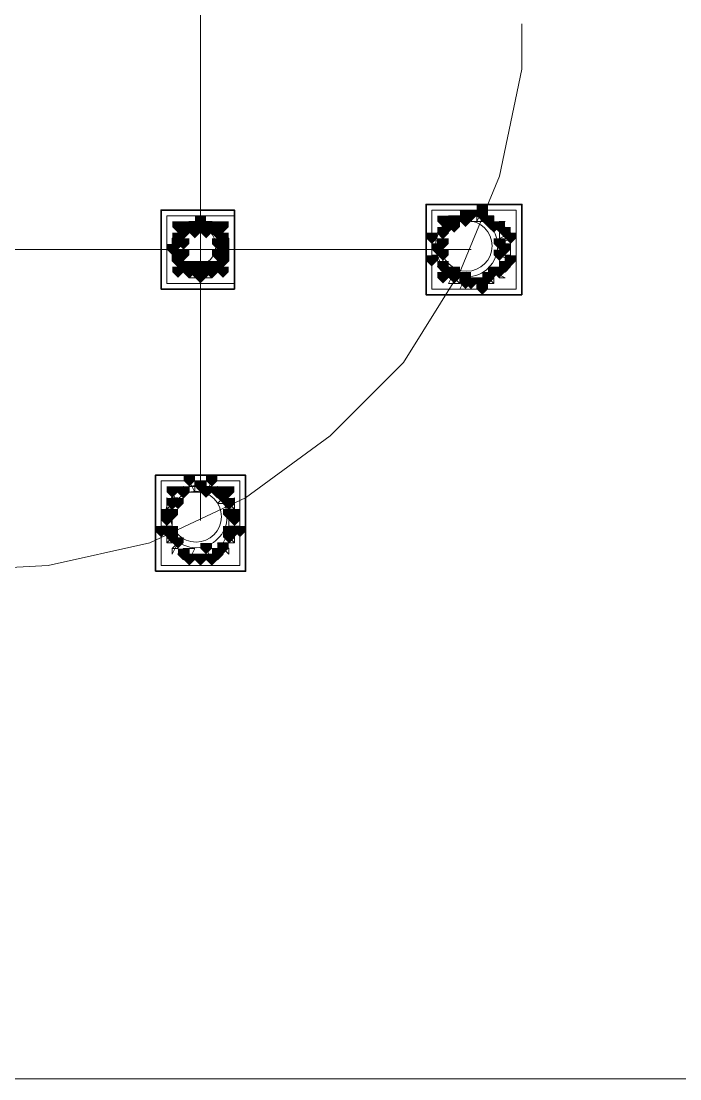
# Model space of a CAD drawing. Header units: millimetres. Extents: x 2315 to 4619, y 1334 to 1897.
# Drawn here: x 4186.58 to 4193.72, y 1530.21 to 1541.67 of the extents above; entities that cross this region are included whole.
import ezdxf

# ---------------------------------------------------------------- set-up
doc = ezdxf.new("R2010")
doc.units = ezdxf.units.MM
for name, color, linetype, true_color in [('PDF_10', 7, 'Continuous', 0x00b85c), ('PDF_AXIS', 7, 'Continuous', 0x00b85c), ('PDF_柱构件', 7, 'Continuous', 0x00b85c), ('PDF_转运站初步方案', 7, 'Continuous', 0x00b85c)]:
    doc.layers.add(name, color=color, linetype=linetype, true_color=true_color)
doc.layers.add('PDF_中心线层', color=1, linetype='Continuous')
doc.layers.add('PDF_粗实线层', color=7, linetype='Continuous')

msp = doc.modelspace()

# ---------------------------------------------------------------- hatches: boundary and pattern name
at = {"layer": 'PDF_10', "transparency": 33554559}
for points in [[(4191.457, 1539.62), (4191.396, 1539.62), (4191.396, 1539.558), (4191.457, 1539.497), (4191.518, 1539.558), (4191.518, 1539.62)], [(4191.457, 1539.62), (4191.396, 1539.62), (4191.396, 1539.558), (4191.457, 1539.497), (4191.518, 1539.558), (4191.518, 1539.62)], [(4188.403, 1539.497), (4188.342, 1539.497), (4188.342, 1539.436), (4188.403, 1539.375), (4188.464, 1539.436), (4188.464, 1539.497)], [(4188.403, 1539.497), (4188.342, 1539.497), (4188.342, 1539.436), (4188.403, 1539.375), (4188.464, 1539.436), (4188.464, 1539.497)], [(4188.525, 1539.558), (4188.464, 1539.558), (4188.464, 1539.497), (4188.525, 1539.436), (4188.586, 1539.497), (4188.586, 1539.558)], [(4188.525, 1539.558), (4188.464, 1539.558), (4188.464, 1539.497), (4188.525, 1539.436), (4188.586, 1539.497), (4188.586, 1539.558)], [(4188.648, 1539.497), (4188.586, 1539.497), (4188.586, 1539.436), (4188.648, 1539.375), (4188.709, 1539.436), (4188.709, 1539.497)], [(4188.648, 1539.497), (4188.586, 1539.497), (4188.586, 1539.436), (4188.648, 1539.375), (4188.709, 1539.436), (4188.709, 1539.497)], [(4188.648, 1539.497), (4188.586, 1539.497), (4188.586, 1539.436), (4188.648, 1539.375), (4188.709, 1539.436), (4188.709, 1539.497)], [(4191.274, 1539.558), (4191.213, 1539.558), (4191.213, 1539.497), (4191.274, 1539.436), (4191.335, 1539.497), (4191.335, 1539.558)], [(4191.274, 1539.558), (4191.213, 1539.558), (4191.213, 1539.497), (4191.274, 1539.436), (4191.335, 1539.497), (4191.335, 1539.558)], [(4191.64, 1539.558), (4191.579, 1539.558), (4191.579, 1539.497), (4191.64, 1539.436), (4191.702, 1539.497), (4191.702, 1539.558)], [(4191.64, 1539.558), (4191.579, 1539.558), (4191.579, 1539.497), (4191.64, 1539.436), (4191.702, 1539.497), (4191.702, 1539.558)], [(4188.281, 1539.375), (4188.22, 1539.375), (4188.22, 1539.314), (4188.281, 1539.253), (4188.342, 1539.314), (4188.342, 1539.375)], [(4188.281, 1539.375), (4188.22, 1539.375), (4188.22, 1539.314), (4188.281, 1539.253), (4188.342, 1539.314), (4188.342, 1539.375)], [(4188.281, 1539.375), (4188.22, 1539.375), (4188.22, 1539.314), (4188.281, 1539.253), (4188.342, 1539.314), (4188.342, 1539.375)], [(4188.77, 1539.375), (4188.709, 1539.375), (4188.709, 1539.314), (4188.77, 1539.253), (4188.831, 1539.314), (4188.831, 1539.375)], [(4188.77, 1539.375), (4188.709, 1539.375), (4188.709, 1539.314), (4188.77, 1539.253), (4188.831, 1539.314), (4188.831, 1539.375)], [(4191.152, 1539.436), (4191.091, 1539.436), (4191.091, 1539.375), (4191.152, 1539.314), (4191.213, 1539.375), (4191.213, 1539.436)], [(4191.152, 1539.436), (4191.091, 1539.436), (4191.091, 1539.375), (4191.152, 1539.314), (4191.213, 1539.375), (4191.213, 1539.436)], [(4191.152, 1539.436), (4191.091, 1539.436), (4191.091, 1539.375), (4191.152, 1539.314), (4191.213, 1539.375), (4191.213, 1539.436)], [(4191.824, 1539.436), (4191.763, 1539.436), (4191.763, 1539.375), (4191.824, 1539.314), (4191.885, 1539.375), (4191.885, 1539.436)], [(4191.824, 1539.436), (4191.763, 1539.436), (4191.763, 1539.375), (4191.824, 1539.314), (4191.885, 1539.375), (4191.885, 1539.436)], [(4188.22, 1539.253), (4188.159, 1539.253), (4188.159, 1539.192), (4188.22, 1539.131), (4188.281, 1539.192), (4188.281, 1539.253)], [(4188.22, 1539.253), (4188.159, 1539.253), (4188.159, 1539.192), (4188.22, 1539.131), (4188.281, 1539.192), (4188.281, 1539.253)], [(4188.77, 1539.253), (4188.709, 1539.253), (4188.709, 1539.192), (4188.77, 1539.131), (4188.831, 1539.192), (4188.831, 1539.253)], [(4188.77, 1539.253), (4188.709, 1539.253), (4188.709, 1539.192), (4188.77, 1539.131), (4188.831, 1539.192), (4188.831, 1539.253)], [(4191.091, 1539.253), (4191.03, 1539.253), (4191.03, 1539.192), (4191.091, 1539.131), (4191.152, 1539.192), (4191.152, 1539.253)], [(4191.091, 1539.253), (4191.03, 1539.253), (4191.03, 1539.192), (4191.091, 1539.131), (4191.152, 1539.192), (4191.152, 1539.253)], [(4191.824, 1539.253), (4191.763, 1539.253), (4191.763, 1539.192), (4191.824, 1539.131), (4191.885, 1539.192), (4191.885, 1539.253)], [(4191.824, 1539.253), (4191.763, 1539.253), (4191.763, 1539.192), (4191.824, 1539.131), (4191.885, 1539.192), (4191.885, 1539.253)], [(4188.281, 1539.131), (4188.22, 1539.131), (4188.22, 1539.07), (4188.281, 1539.009), (4188.342, 1539.07), (4188.342, 1539.131)], [(4188.281, 1539.131), (4188.22, 1539.131), (4188.22, 1539.07), (4188.281, 1539.009), (4188.342, 1539.07), (4188.342, 1539.131)], [(4188.281, 1539.131), (4188.22, 1539.131), (4188.22, 1539.07), (4188.281, 1539.009), (4188.342, 1539.07), (4188.342, 1539.131)], [(4188.77, 1539.131), (4188.709, 1539.131), (4188.709, 1539.07), (4188.77, 1539.009), (4188.831, 1539.07), (4188.831, 1539.131)], [(4188.77, 1539.131), (4188.709, 1539.131), (4188.709, 1539.07), (4188.77, 1539.009), (4188.831, 1539.07), (4188.831, 1539.131)], [(4191.152, 1539.07), (4191.091, 1539.07), (4191.091, 1539.009), (4191.152, 1538.948), (4191.213, 1539.009), (4191.213, 1539.07)], [(4191.152, 1539.07), (4191.091, 1539.07), (4191.091, 1539.009), (4191.152, 1538.948), (4191.213, 1539.009), (4191.213, 1539.07)], [(4191.152, 1539.07), (4191.091, 1539.07), (4191.091, 1539.009), (4191.152, 1538.948), (4191.213, 1539.009), (4191.213, 1539.07)], [(4191.824, 1539.07), (4191.763, 1539.07), (4191.763, 1539.009), (4191.824, 1538.948), (4191.885, 1539.009), (4191.885, 1539.07)], [(4191.824, 1539.07), (4191.763, 1539.07), (4191.763, 1539.009), (4191.824, 1538.948), (4191.885, 1539.009), (4191.885, 1539.07)], [(4188.403, 1539.009), (4188.342, 1539.009), (4188.342, 1538.948), (4188.403, 1538.887), (4188.464, 1538.948), (4188.464, 1539.009)], [(4188.403, 1539.009), (4188.342, 1539.009), (4188.342, 1538.948), (4188.403, 1538.887), (4188.464, 1538.948), (4188.464, 1539.009)], [(4188.525, 1538.948), (4188.464, 1538.948), (4188.464, 1538.887), (4188.525, 1538.825), (4188.586, 1538.887), (4188.586, 1538.948)], [(4188.525, 1538.948), (4188.464, 1538.948), (4188.464, 1538.887), (4188.525, 1538.825), (4188.586, 1538.887), (4188.586, 1538.948)], [(4188.648, 1539.009), (4188.586, 1539.009), (4188.586, 1538.948), (4188.648, 1538.887), (4188.709, 1538.948), (4188.709, 1539.009)], [(4188.648, 1539.009), (4188.586, 1539.009), (4188.586, 1538.948), (4188.648, 1538.887), (4188.709, 1538.948), (4188.709, 1539.009)], [(4188.648, 1539.009), (4188.586, 1539.009), (4188.586, 1538.948), (4188.648, 1538.887), (4188.709, 1538.948), (4188.709, 1539.009)], [(4191.274, 1538.948), (4191.213, 1538.948), (4191.213, 1538.887), (4191.274, 1538.825), (4191.335, 1538.887), (4191.335, 1538.948)], [(4191.274, 1538.948), (4191.213, 1538.948), (4191.213, 1538.887), (4191.274, 1538.825), (4191.335, 1538.887), (4191.335, 1538.948)], [(4191.64, 1538.948), (4191.579, 1538.948), (4191.579, 1538.887), (4191.64, 1538.825), (4191.702, 1538.887), (4191.702, 1538.948)], [(4191.64, 1538.948), (4191.579, 1538.948), (4191.579, 1538.887), (4191.64, 1538.825), (4191.702, 1538.887), (4191.702, 1538.948)], [(4191.457, 1538.887), (4191.396, 1538.887), (4191.396, 1538.825), (4191.457, 1538.764), (4191.518, 1538.825), (4191.518, 1538.887)], [(4191.457, 1538.887), (4191.396, 1538.887), (4191.396, 1538.825), (4191.457, 1538.764), (4191.518, 1538.825), (4191.518, 1538.887)], [(4188.342, 1536.627), (4188.281, 1536.627), (4188.281, 1536.565), (4188.342, 1536.504), (4188.403, 1536.565), (4188.403, 1536.627)], [(4188.342, 1536.627), (4188.281, 1536.627), (4188.281, 1536.565), (4188.342, 1536.504), (4188.403, 1536.565), (4188.403, 1536.627)], [(4188.342, 1536.627), (4188.281, 1536.627), (4188.281, 1536.565), (4188.342, 1536.504), (4188.403, 1536.565), (4188.403, 1536.627)], [(4188.525, 1536.688), (4188.464, 1536.688), (4188.464, 1536.627), (4188.525, 1536.565), (4188.586, 1536.627), (4188.586, 1536.688)], [(4188.525, 1536.688), (4188.464, 1536.688), (4188.464, 1536.627), (4188.525, 1536.565), (4188.586, 1536.627), (4188.586, 1536.688)], [(4188.709, 1536.627), (4188.648, 1536.627), (4188.648, 1536.565), (4188.709, 1536.504), (4188.77, 1536.565), (4188.77, 1536.627)], [(4188.709, 1536.627), (4188.648, 1536.627), (4188.648, 1536.565), (4188.709, 1536.504), (4188.77, 1536.565), (4188.77, 1536.627)], [(4188.709, 1536.627), (4188.648, 1536.627), (4188.648, 1536.565), (4188.709, 1536.504), (4188.77, 1536.565), (4188.77, 1536.627)], [(4188.22, 1536.504), (4188.159, 1536.504), (4188.159, 1536.443), (4188.22, 1536.382), (4188.281, 1536.443), (4188.281, 1536.504)], [(4188.22, 1536.504), (4188.159, 1536.504), (4188.159, 1536.443), (4188.22, 1536.382), (4188.281, 1536.443), (4188.281, 1536.504)], [(4188.831, 1536.504), (4188.77, 1536.504), (4188.77, 1536.443), (4188.831, 1536.382), (4188.892, 1536.443), (4188.892, 1536.504)], [(4188.831, 1536.504), (4188.77, 1536.504), (4188.77, 1536.443), (4188.831, 1536.382), (4188.892, 1536.443), (4188.892, 1536.504)], [(4188.159, 1536.321), (4188.098, 1536.321), (4188.098, 1536.26), (4188.159, 1536.199), (4188.22, 1536.26), (4188.22, 1536.321)], [(4188.159, 1536.321), (4188.098, 1536.321), (4188.098, 1536.26), (4188.159, 1536.199), (4188.22, 1536.26), (4188.22, 1536.321)], [(4188.892, 1536.321), (4188.831, 1536.321), (4188.831, 1536.26), (4188.892, 1536.199), (4188.953, 1536.26), (4188.953, 1536.321)], [(4188.892, 1536.321), (4188.831, 1536.321), (4188.831, 1536.26), (4188.892, 1536.199), (4188.953, 1536.26), (4188.953, 1536.321)], [(4188.892, 1536.321), (4188.831, 1536.321), (4188.831, 1536.26), (4188.892, 1536.199), (4188.953, 1536.26), (4188.953, 1536.321)], [(4188.22, 1536.138), (4188.159, 1536.138), (4188.159, 1536.077), (4188.22, 1536.016), (4188.281, 1536.077), (4188.281, 1536.138)], [(4188.22, 1536.138), (4188.159, 1536.138), (4188.159, 1536.077), (4188.22, 1536.016), (4188.281, 1536.077), (4188.281, 1536.138)], [(4188.831, 1536.138), (4188.77, 1536.138), (4188.77, 1536.077), (4188.831, 1536.016), (4188.892, 1536.077), (4188.892, 1536.138)], [(4188.831, 1536.138), (4188.77, 1536.138), (4188.77, 1536.077), (4188.831, 1536.016), (4188.892, 1536.077), (4188.892, 1536.138)], [(4188.342, 1535.955), (4188.281, 1535.955), (4188.281, 1535.894), (4188.342, 1535.832), (4188.403, 1535.894), (4188.403, 1535.955)], [(4188.342, 1535.955), (4188.281, 1535.955), (4188.281, 1535.894), (4188.342, 1535.832), (4188.403, 1535.894), (4188.403, 1535.955)], [(4188.709, 1535.955), (4188.648, 1535.955), (4188.648, 1535.894), (4188.709, 1535.832), (4188.77, 1535.894), (4188.77, 1535.955)], [(4188.709, 1535.955), (4188.648, 1535.955), (4188.648, 1535.894), (4188.709, 1535.832), (4188.77, 1535.894), (4188.77, 1535.955)], [(4188.525, 1535.894), (4188.464, 1535.894), (4188.464, 1535.832), (4188.525, 1535.771), (4188.586, 1535.832), (4188.586, 1535.894)], [(4188.525, 1535.894), (4188.464, 1535.894), (4188.464, 1535.832), (4188.525, 1535.771), (4188.586, 1535.832), (4188.586, 1535.894)]]:
    msp.add_hatch(color=256, dxfattribs=at).paths.add_polyline_path(points)
at = {"layer": 'PDF_柱构件', "transparency": 33554559}
for points in [[(4191.396, 1539.62), (4191.335, 1539.62), (4191.335, 1539.558), (4191.396, 1539.497), (4191.457, 1539.558), (4191.457, 1539.62)], [(4191.579, 1539.681), (4191.518, 1539.681), (4191.518, 1539.62), (4191.579, 1539.558), (4191.64, 1539.62), (4191.64, 1539.681)], [(4191.579, 1539.62), (4191.518, 1539.62), (4191.518, 1539.558), (4191.579, 1539.497), (4191.64, 1539.558), (4191.64, 1539.62)], [(4188.281, 1539.497), (4188.22, 1539.497), (4188.22, 1539.436), (4188.281, 1539.375), (4188.342, 1539.436), (4188.342, 1539.497)], [(4188.464, 1539.497), (4188.403, 1539.497), (4188.403, 1539.436), (4188.464, 1539.375), (4188.525, 1539.436), (4188.525, 1539.497)], [(4188.586, 1539.497), (4188.525, 1539.497), (4188.525, 1539.436), (4188.586, 1539.375), (4188.648, 1539.436), (4188.648, 1539.497)], [(4188.77, 1539.497), (4188.709, 1539.497), (4188.709, 1539.436), (4188.77, 1539.375), (4188.831, 1539.436), (4188.831, 1539.497)], [(4191.152, 1539.558), (4191.091, 1539.558), (4191.091, 1539.497), (4191.152, 1539.436), (4191.213, 1539.497), (4191.213, 1539.558)], [(4191.213, 1539.497), (4191.152, 1539.497), (4191.152, 1539.436), (4191.213, 1539.375), (4191.274, 1539.436), (4191.274, 1539.497)], [(4191.274, 1539.497), (4191.213, 1539.497), (4191.213, 1539.436), (4191.274, 1539.375), (4191.335, 1539.436), (4191.335, 1539.497)], [(4191.396, 1539.558), (4191.335, 1539.558), (4191.335, 1539.497), (4191.396, 1539.436), (4191.457, 1539.497), (4191.457, 1539.558)], [(4191.702, 1539.497), (4191.64, 1539.497), (4191.64, 1539.436), (4191.702, 1539.375), (4191.763, 1539.436), (4191.763, 1539.497)], [(4191.763, 1539.497), (4191.702, 1539.497), (4191.702, 1539.436), (4191.763, 1539.375), (4191.824, 1539.436), (4191.824, 1539.497)], [(4188.342, 1539.436), (4188.281, 1539.436), (4188.281, 1539.375), (4188.342, 1539.314), (4188.403, 1539.375), (4188.403, 1539.436)], [(4188.464, 1539.436), (4188.403, 1539.436), (4188.403, 1539.375), (4188.464, 1539.314), (4188.525, 1539.375), (4188.525, 1539.436)], [(4188.586, 1539.436), (4188.525, 1539.436), (4188.525, 1539.375), (4188.586, 1539.314), (4188.648, 1539.375), (4188.648, 1539.436)], [(4188.709, 1539.436), (4188.648, 1539.436), (4188.648, 1539.375), (4188.709, 1539.314), (4188.77, 1539.375), (4188.77, 1539.436)], [(4191.03, 1539.375), (4190.969, 1539.375), (4190.969, 1539.314), (4191.03, 1539.253), (4191.091, 1539.314), (4191.091, 1539.375)], [(4191.885, 1539.375), (4191.824, 1539.375), (4191.824, 1539.314), (4191.885, 1539.253), (4191.946, 1539.314), (4191.946, 1539.375)], [(4188.281, 1539.314), (4188.22, 1539.314), (4188.22, 1539.253), (4188.281, 1539.192), (4188.342, 1539.253), (4188.342, 1539.314)], [(4188.342, 1539.314), (4188.281, 1539.314), (4188.281, 1539.253), (4188.342, 1539.192), (4188.403, 1539.253), (4188.403, 1539.314)], [(4188.709, 1539.314), (4188.648, 1539.314), (4188.648, 1539.253), (4188.709, 1539.192), (4188.77, 1539.253), (4188.77, 1539.314)], [(4188.77, 1539.314), (4188.709, 1539.314), (4188.709, 1539.253), (4188.77, 1539.192), (4188.831, 1539.253), (4188.831, 1539.314)], [(4191.152, 1539.314), (4191.091, 1539.314), (4191.091, 1539.253), (4191.152, 1539.192), (4191.213, 1539.253), (4191.213, 1539.314)], [(4191.763, 1539.314), (4191.702, 1539.314), (4191.702, 1539.253), (4191.763, 1539.192), (4191.824, 1539.253), (4191.824, 1539.314)], [(4188.281, 1539.192), (4188.22, 1539.192), (4188.22, 1539.131), (4188.281, 1539.07), (4188.342, 1539.131), (4188.342, 1539.192)], [(4188.342, 1539.192), (4188.281, 1539.192), (4188.281, 1539.131), (4188.342, 1539.07), (4188.403, 1539.131), (4188.403, 1539.192)], [(4188.709, 1539.192), (4188.648, 1539.192), (4188.648, 1539.131), (4188.709, 1539.07), (4188.77, 1539.131), (4188.77, 1539.192)], [(4188.77, 1539.192), (4188.709, 1539.192), (4188.709, 1539.131), (4188.77, 1539.07), (4188.831, 1539.131), (4188.831, 1539.192)], [(4191.03, 1539.131), (4190.969, 1539.131), (4190.969, 1539.07), (4191.03, 1539.009), (4191.091, 1539.07), (4191.091, 1539.131)], [(4191.152, 1539.192), (4191.091, 1539.192), (4191.091, 1539.131), (4191.152, 1539.07), (4191.213, 1539.131), (4191.213, 1539.192)], [(4191.763, 1539.192), (4191.702, 1539.192), (4191.702, 1539.131), (4191.763, 1539.07), (4191.824, 1539.131), (4191.824, 1539.192)], [(4191.885, 1539.131), (4191.824, 1539.131), (4191.824, 1539.07), (4191.885, 1539.009), (4191.946, 1539.07), (4191.946, 1539.131)], [(4188.342, 1539.07), (4188.281, 1539.07), (4188.281, 1539.009), (4188.342, 1538.948), (4188.403, 1539.009), (4188.403, 1539.07)], [(4188.464, 1539.07), (4188.403, 1539.07), (4188.403, 1539.009), (4188.464, 1538.948), (4188.525, 1539.009), (4188.525, 1539.07)], [(4188.586, 1539.07), (4188.525, 1539.07), (4188.525, 1539.009), (4188.586, 1538.948), (4188.648, 1539.009), (4188.648, 1539.07)], [(4188.709, 1539.07), (4188.648, 1539.07), (4188.648, 1539.009), (4188.709, 1538.948), (4188.77, 1539.009), (4188.77, 1539.07)], [(4188.281, 1539.009), (4188.22, 1539.009), (4188.22, 1538.948), (4188.281, 1538.887), (4188.342, 1538.948), (4188.342, 1539.009)], [(4188.464, 1539.009), (4188.403, 1539.009), (4188.403, 1538.948), (4188.464, 1538.887), (4188.525, 1538.948), (4188.525, 1539.009)], [(4188.586, 1539.009), (4188.525, 1539.009), (4188.525, 1538.948), (4188.586, 1538.887), (4188.648, 1538.948), (4188.648, 1539.009)], [(4188.77, 1539.009), (4188.709, 1539.009), (4188.709, 1538.948), (4188.77, 1538.887), (4188.831, 1538.948), (4188.831, 1539.009)], [(4191.152, 1538.948), (4191.091, 1538.948), (4191.091, 1538.887), (4191.152, 1538.825), (4191.213, 1538.887), (4191.213, 1538.948)], [(4191.213, 1539.009), (4191.152, 1539.009), (4191.152, 1538.948), (4191.213, 1538.887), (4191.274, 1538.948), (4191.274, 1539.009)], [(4191.274, 1539.009), (4191.213, 1539.009), (4191.213, 1538.948), (4191.274, 1538.887), (4191.335, 1538.948), (4191.335, 1539.009)], [(4191.396, 1538.948), (4191.335, 1538.948), (4191.335, 1538.887), (4191.396, 1538.825), (4191.457, 1538.887), (4191.457, 1538.948)], [(4191.702, 1539.009), (4191.64, 1539.009), (4191.64, 1538.948), (4191.702, 1538.887), (4191.763, 1538.948), (4191.763, 1539.009)], [(4191.763, 1539.009), (4191.702, 1539.009), (4191.702, 1538.948), (4191.763, 1538.887), (4191.824, 1538.948), (4191.824, 1539.009)], [(4191.396, 1538.887), (4191.335, 1538.887), (4191.335, 1538.825), (4191.396, 1538.764), (4191.457, 1538.825), (4191.457, 1538.887)], [(4191.579, 1538.887), (4191.518, 1538.887), (4191.518, 1538.825), (4191.579, 1538.764), (4191.64, 1538.825), (4191.64, 1538.887)], [(4191.579, 1538.825), (4191.518, 1538.825), (4191.518, 1538.764), (4191.579, 1538.703), (4191.64, 1538.764), (4191.64, 1538.825)], [(4188.403, 1536.749), (4188.342, 1536.749), (4188.342, 1536.688), (4188.403, 1536.627), (4188.464, 1536.688), (4188.464, 1536.749)], [(4188.648, 1536.749), (4188.586, 1536.749), (4188.586, 1536.688), (4188.648, 1536.627), (4188.709, 1536.688), (4188.709, 1536.749)], [(4188.22, 1536.627), (4188.159, 1536.627), (4188.159, 1536.565), (4188.22, 1536.504), (4188.281, 1536.565), (4188.281, 1536.627)], [(4188.586, 1536.627), (4188.525, 1536.627), (4188.525, 1536.565), (4188.586, 1536.504), (4188.648, 1536.565), (4188.648, 1536.627)], [(4188.831, 1536.627), (4188.77, 1536.627), (4188.77, 1536.565), (4188.831, 1536.504), (4188.892, 1536.565), (4188.892, 1536.627)], [(4188.281, 1536.504), (4188.22, 1536.504), (4188.22, 1536.443), (4188.281, 1536.382), (4188.342, 1536.443), (4188.342, 1536.504)], [(4188.77, 1536.565), (4188.709, 1536.565), (4188.709, 1536.504), (4188.77, 1536.443), (4188.831, 1536.504), (4188.831, 1536.565)], [(4188.159, 1536.382), (4188.098, 1536.382), (4188.098, 1536.321), (4188.159, 1536.26), (4188.22, 1536.321), (4188.22, 1536.382)], [(4188.22, 1536.382), (4188.159, 1536.382), (4188.159, 1536.321), (4188.22, 1536.26), (4188.281, 1536.321), (4188.281, 1536.382)], [(4188.831, 1536.382), (4188.77, 1536.382), (4188.77, 1536.321), (4188.831, 1536.26), (4188.892, 1536.321), (4188.892, 1536.382)], [(4188.892, 1536.382), (4188.831, 1536.382), (4188.831, 1536.321), (4188.892, 1536.26), (4188.953, 1536.321), (4188.953, 1536.382)], [(4188.098, 1536.199), (4188.037, 1536.199), (4188.037, 1536.138), (4188.098, 1536.077), (4188.159, 1536.138), (4188.159, 1536.199)], [(4188.159, 1536.199), (4188.098, 1536.199), (4188.098, 1536.138), (4188.159, 1536.077), (4188.22, 1536.138), (4188.22, 1536.199)], [(4188.22, 1536.199), (4188.159, 1536.199), (4188.159, 1536.138), (4188.22, 1536.077), (4188.281, 1536.138), (4188.281, 1536.199)], [(4188.831, 1536.199), (4188.77, 1536.199), (4188.77, 1536.138), (4188.831, 1536.077), (4188.892, 1536.138), (4188.892, 1536.199)], [(4188.892, 1536.199), (4188.831, 1536.199), (4188.831, 1536.138), (4188.892, 1536.077), (4188.953, 1536.138), (4188.953, 1536.199)], [(4188.953, 1536.199), (4188.892, 1536.199), (4188.892, 1536.138), (4188.953, 1536.077), (4189.014, 1536.138), (4189.014, 1536.199)], [(4188.281, 1536.077), (4188.22, 1536.077), (4188.22, 1536.016), (4188.281, 1535.955), (4188.342, 1536.016), (4188.342, 1536.077)], [(4188.586, 1536.016), (4188.525, 1536.016), (4188.525, 1535.955), (4188.586, 1535.894), (4188.648, 1535.955), (4188.648, 1536.016)], [(4188.77, 1536.016), (4188.709, 1536.016), (4188.709, 1535.955), (4188.77, 1535.894), (4188.831, 1535.955), (4188.831, 1536.016)], [(4188.403, 1535.894), (4188.342, 1535.894), (4188.342, 1535.832), (4188.403, 1535.771), (4188.464, 1535.832), (4188.464, 1535.894)], [(4188.648, 1535.894), (4188.586, 1535.894), (4188.586, 1535.832), (4188.648, 1535.771), (4188.709, 1535.832), (4188.709, 1535.894)]]:
    msp.add_hatch(color=256, dxfattribs=at).paths.add_polyline_path(points)
at = {"layer": 'PDF_转运站初步方案', "transparency": 33554559}
for points in [[(4191.457, 1539.62), (4191.396, 1539.62), (4191.396, 1539.558), (4191.457, 1539.497), (4191.518, 1539.558), (4191.518, 1539.62)], [(4191.457, 1539.62), (4191.396, 1539.62), (4191.396, 1539.558), (4191.457, 1539.497), (4191.518, 1539.558), (4191.518, 1539.62)], [(4188.403, 1539.497), (4188.342, 1539.497), (4188.342, 1539.436), (4188.403, 1539.375), (4188.464, 1539.436), (4188.464, 1539.497)], [(4188.403, 1539.497), (4188.342, 1539.497), (4188.342, 1539.436), (4188.403, 1539.375), (4188.464, 1539.436), (4188.464, 1539.497)], [(4188.525, 1539.558), (4188.464, 1539.558), (4188.464, 1539.497), (4188.525, 1539.436), (4188.586, 1539.497), (4188.586, 1539.558)], [(4188.525, 1539.558), (4188.464, 1539.558), (4188.464, 1539.497), (4188.525, 1539.436), (4188.586, 1539.497), (4188.586, 1539.558)], [(4188.648, 1539.497), (4188.586, 1539.497), (4188.586, 1539.436), (4188.648, 1539.375), (4188.709, 1539.436), (4188.709, 1539.497)], [(4188.648, 1539.497), (4188.586, 1539.497), (4188.586, 1539.436), (4188.648, 1539.375), (4188.709, 1539.436), (4188.709, 1539.497)], [(4191.274, 1539.558), (4191.213, 1539.558), (4191.213, 1539.497), (4191.274, 1539.436), (4191.335, 1539.497), (4191.335, 1539.558)], [(4191.274, 1539.558), (4191.213, 1539.558), (4191.213, 1539.497), (4191.274, 1539.436), (4191.335, 1539.497), (4191.335, 1539.558)], [(4191.64, 1539.558), (4191.579, 1539.558), (4191.579, 1539.497), (4191.64, 1539.436), (4191.702, 1539.497), (4191.702, 1539.558)], [(4191.64, 1539.558), (4191.579, 1539.558), (4191.579, 1539.497), (4191.64, 1539.436), (4191.702, 1539.497), (4191.702, 1539.558)], [(4188.281, 1539.375), (4188.22, 1539.375), (4188.22, 1539.314), (4188.281, 1539.253), (4188.342, 1539.314), (4188.342, 1539.375)], [(4188.281, 1539.375), (4188.22, 1539.375), (4188.22, 1539.314), (4188.281, 1539.253), (4188.342, 1539.314), (4188.342, 1539.375)], [(4188.77, 1539.375), (4188.709, 1539.375), (4188.709, 1539.314), (4188.77, 1539.253), (4188.831, 1539.314), (4188.831, 1539.375)], [(4188.77, 1539.375), (4188.709, 1539.375), (4188.709, 1539.314), (4188.77, 1539.253), (4188.831, 1539.314), (4188.831, 1539.375)], [(4191.152, 1539.436), (4191.091, 1539.436), (4191.091, 1539.375), (4191.152, 1539.314), (4191.213, 1539.375), (4191.213, 1539.436)], [(4191.152, 1539.436), (4191.091, 1539.436), (4191.091, 1539.375), (4191.152, 1539.314), (4191.213, 1539.375), (4191.213, 1539.436)], [(4191.824, 1539.436), (4191.763, 1539.436), (4191.763, 1539.375), (4191.824, 1539.314), (4191.885, 1539.375), (4191.885, 1539.436)], [(4191.824, 1539.436), (4191.763, 1539.436), (4191.763, 1539.375), (4191.824, 1539.314), (4191.885, 1539.375), (4191.885, 1539.436)], [(4188.22, 1539.253), (4188.159, 1539.253), (4188.159, 1539.192), (4188.22, 1539.131), (4188.281, 1539.192), (4188.281, 1539.253)], [(4188.22, 1539.253), (4188.159, 1539.253), (4188.159, 1539.192), (4188.22, 1539.131), (4188.281, 1539.192), (4188.281, 1539.253)], [(4188.77, 1539.253), (4188.709, 1539.253), (4188.709, 1539.192), (4188.77, 1539.131), (4188.831, 1539.192), (4188.831, 1539.253)], [(4188.77, 1539.253), (4188.709, 1539.253), (4188.709, 1539.192), (4188.77, 1539.131), (4188.831, 1539.192), (4188.831, 1539.253)], [(4191.091, 1539.253), (4191.03, 1539.253), (4191.03, 1539.192), (4191.091, 1539.131), (4191.152, 1539.192), (4191.152, 1539.253)], [(4191.091, 1539.253), (4191.03, 1539.253), (4191.03, 1539.192), (4191.091, 1539.131), (4191.152, 1539.192), (4191.152, 1539.253)], [(4191.824, 1539.253), (4191.763, 1539.253), (4191.763, 1539.192), (4191.824, 1539.131), (4191.885, 1539.192), (4191.885, 1539.253)], [(4191.824, 1539.253), (4191.763, 1539.253), (4191.763, 1539.192), (4191.824, 1539.131), (4191.885, 1539.192), (4191.885, 1539.253)], [(4188.281, 1539.131), (4188.22, 1539.131), (4188.22, 1539.07), (4188.281, 1539.009), (4188.342, 1539.07), (4188.342, 1539.131)], [(4188.281, 1539.131), (4188.22, 1539.131), (4188.22, 1539.07), (4188.281, 1539.009), (4188.342, 1539.07), (4188.342, 1539.131)], [(4188.77, 1539.131), (4188.709, 1539.131), (4188.709, 1539.07), (4188.77, 1539.009), (4188.831, 1539.07), (4188.831, 1539.131)], [(4188.77, 1539.131), (4188.709, 1539.131), (4188.709, 1539.07), (4188.77, 1539.009), (4188.831, 1539.07), (4188.831, 1539.131)], [(4191.152, 1539.07), (4191.091, 1539.07), (4191.091, 1539.009), (4191.152, 1538.948), (4191.213, 1539.009), (4191.213, 1539.07)], [(4191.152, 1539.07), (4191.091, 1539.07), (4191.091, 1539.009), (4191.152, 1538.948), (4191.213, 1539.009), (4191.213, 1539.07)], [(4191.824, 1539.07), (4191.763, 1539.07), (4191.763, 1539.009), (4191.824, 1538.948), (4191.885, 1539.009), (4191.885, 1539.07)], [(4191.824, 1539.07), (4191.763, 1539.07), (4191.763, 1539.009), (4191.824, 1538.948), (4191.885, 1539.009), (4191.885, 1539.07)], [(4188.403, 1539.009), (4188.342, 1539.009), (4188.342, 1538.948), (4188.403, 1538.887), (4188.464, 1538.948), (4188.464, 1539.009)], [(4188.403, 1539.009), (4188.342, 1539.009), (4188.342, 1538.948), (4188.403, 1538.887), (4188.464, 1538.948), (4188.464, 1539.009)], [(4188.525, 1538.948), (4188.464, 1538.948), (4188.464, 1538.887), (4188.525, 1538.825), (4188.586, 1538.887), (4188.586, 1538.948)], [(4188.525, 1538.948), (4188.464, 1538.948), (4188.464, 1538.887), (4188.525, 1538.825), (4188.586, 1538.887), (4188.586, 1538.948)], [(4188.648, 1539.009), (4188.586, 1539.009), (4188.586, 1538.948), (4188.648, 1538.887), (4188.709, 1538.948), (4188.709, 1539.009)], [(4188.648, 1539.009), (4188.586, 1539.009), (4188.586, 1538.948), (4188.648, 1538.887), (4188.709, 1538.948), (4188.709, 1539.009)], [(4191.274, 1538.948), (4191.213, 1538.948), (4191.213, 1538.887), (4191.274, 1538.825), (4191.335, 1538.887), (4191.335, 1538.948)], [(4191.274, 1538.948), (4191.213, 1538.948), (4191.213, 1538.887), (4191.274, 1538.825), (4191.335, 1538.887), (4191.335, 1538.948)], [(4191.64, 1538.948), (4191.579, 1538.948), (4191.579, 1538.887), (4191.64, 1538.825), (4191.702, 1538.887), (4191.702, 1538.948)], [(4191.64, 1538.948), (4191.579, 1538.948), (4191.579, 1538.887), (4191.64, 1538.825), (4191.702, 1538.887), (4191.702, 1538.948)], [(4191.457, 1538.887), (4191.396, 1538.887), (4191.396, 1538.825), (4191.457, 1538.764), (4191.518, 1538.825), (4191.518, 1538.887)], [(4191.457, 1538.887), (4191.396, 1538.887), (4191.396, 1538.825), (4191.457, 1538.764), (4191.518, 1538.825), (4191.518, 1538.887)], [(4188.342, 1536.627), (4188.281, 1536.627), (4188.281, 1536.565), (4188.342, 1536.504), (4188.403, 1536.565), (4188.403, 1536.627)], [(4188.342, 1536.627), (4188.281, 1536.627), (4188.281, 1536.565), (4188.342, 1536.504), (4188.403, 1536.565), (4188.403, 1536.627)], [(4188.525, 1536.688), (4188.464, 1536.688), (4188.464, 1536.627), (4188.525, 1536.565), (4188.586, 1536.627), (4188.586, 1536.688)], [(4188.525, 1536.688), (4188.464, 1536.688), (4188.464, 1536.627), (4188.525, 1536.565), (4188.586, 1536.627), (4188.586, 1536.688)], [(4188.709, 1536.627), (4188.648, 1536.627), (4188.648, 1536.565), (4188.709, 1536.504), (4188.77, 1536.565), (4188.77, 1536.627)], [(4188.709, 1536.627), (4188.648, 1536.627), (4188.648, 1536.565), (4188.709, 1536.504), (4188.77, 1536.565), (4188.77, 1536.627)], [(4188.22, 1536.504), (4188.159, 1536.504), (4188.159, 1536.443), (4188.22, 1536.382), (4188.281, 1536.443), (4188.281, 1536.504)], [(4188.22, 1536.504), (4188.159, 1536.504), (4188.159, 1536.443), (4188.22, 1536.382), (4188.281, 1536.443), (4188.281, 1536.504)], [(4188.831, 1536.504), (4188.77, 1536.504), (4188.77, 1536.443), (4188.831, 1536.382), (4188.892, 1536.443), (4188.892, 1536.504)], [(4188.831, 1536.504), (4188.77, 1536.504), (4188.77, 1536.443), (4188.831, 1536.382), (4188.892, 1536.443), (4188.892, 1536.504)], [(4188.159, 1536.321), (4188.098, 1536.321), (4188.098, 1536.26), (4188.159, 1536.199), (4188.22, 1536.26), (4188.22, 1536.321)], [(4188.159, 1536.321), (4188.098, 1536.321), (4188.098, 1536.26), (4188.159, 1536.199), (4188.22, 1536.26), (4188.22, 1536.321)], [(4188.892, 1536.321), (4188.831, 1536.321), (4188.831, 1536.26), (4188.892, 1536.199), (4188.953, 1536.26), (4188.953, 1536.321)], [(4188.892, 1536.321), (4188.831, 1536.321), (4188.831, 1536.26), (4188.892, 1536.199), (4188.953, 1536.26), (4188.953, 1536.321)], [(4188.22, 1536.138), (4188.159, 1536.138), (4188.159, 1536.077), (4188.22, 1536.016), (4188.281, 1536.077), (4188.281, 1536.138)], [(4188.22, 1536.138), (4188.159, 1536.138), (4188.159, 1536.077), (4188.22, 1536.016), (4188.281, 1536.077), (4188.281, 1536.138)], [(4188.831, 1536.138), (4188.77, 1536.138), (4188.77, 1536.077), (4188.831, 1536.016), (4188.892, 1536.077), (4188.892, 1536.138)], [(4188.831, 1536.138), (4188.77, 1536.138), (4188.77, 1536.077), (4188.831, 1536.016), (4188.892, 1536.077), (4188.892, 1536.138)], [(4188.342, 1535.955), (4188.281, 1535.955), (4188.281, 1535.894), (4188.342, 1535.832), (4188.403, 1535.894), (4188.403, 1535.955)], [(4188.342, 1535.955), (4188.281, 1535.955), (4188.281, 1535.894), (4188.342, 1535.832), (4188.403, 1535.894), (4188.403, 1535.955)], [(4188.709, 1535.955), (4188.648, 1535.955), (4188.648, 1535.894), (4188.709, 1535.832), (4188.77, 1535.894), (4188.77, 1535.955)], [(4188.709, 1535.955), (4188.648, 1535.955), (4188.648, 1535.894), (4188.709, 1535.832), (4188.77, 1535.894), (4188.77, 1535.955)], [(4188.525, 1535.894), (4188.464, 1535.894), (4188.464, 1535.832), (4188.525, 1535.771), (4188.586, 1535.832), (4188.586, 1535.894)], [(4188.525, 1535.894), (4188.464, 1535.894), (4188.464, 1535.832), (4188.525, 1535.771), (4188.586, 1535.832), (4188.586, 1535.894)]]:
    msp.add_hatch(color=256, dxfattribs=at).paths.add_polyline_path(points)

# ---------------------------------------------------------------- linework, layer by layer
at = {"layer": 'PDF_10', "lineweight": 18}
for points in [[(4191.457, 1539.62), (4191.457, 1539.558), (4191.518, 1539.558)], [(4188.464, 1539.497), (4188.586, 1539.497)], [(4188.525, 1539.436), (4188.525, 1539.497)], [(4191.274, 1539.558), (4191.274, 1539.497), (4191.335, 1539.558)], [(4191.64, 1539.558), (4191.702, 1539.497)], [(4191.64, 1539.497), (4191.702, 1539.558)], [(4188.281, 1539.314), (4188.281, 1539.375)], [(4188.342, 1539.436), (4188.403, 1539.436), (4188.342, 1539.436)], [(4188.648, 1539.436), (4188.709, 1539.436)], [(4188.77, 1539.375), (4188.77, 1539.314), (4188.709, 1539.314)], [(4191.152, 1539.375), (4191.152, 1539.436)], [(4191.763, 1539.436), (4191.824, 1539.375), (4191.763, 1539.375)], [(4188.22, 1539.131), (4188.22, 1539.253)], [(4188.77, 1539.253), (4188.77, 1539.131)], [(4191.091, 1539.131), (4191.091, 1539.253)], [(4191.824, 1539.253), (4191.824, 1539.131)], [(4188.281, 1539.192), (4188.22, 1539.192)], [(4188.77, 1539.192), (4188.831, 1539.192)], [(4191.152, 1539.192), (4191.091, 1539.192)], [(4191.824, 1539.192), (4191.885, 1539.192)], [(4188.281, 1539.009), (4188.281, 1539.07)], [(4188.709, 1539.07), (4188.77, 1539.07), (4188.77, 1539.009)], [(4188.342, 1538.948), (4188.403, 1538.948), (4188.342, 1538.948)], [(4188.525, 1538.948), (4188.525, 1538.887)], [(4188.709, 1538.948), (4188.648, 1538.948)], [(4191.152, 1538.948), (4191.152, 1539.009)], [(4191.763, 1539.009), (4191.824, 1539.009), (4191.763, 1538.948)], [(4188.586, 1538.887), (4188.464, 1538.887)], [(4191.335, 1538.825), (4191.274, 1538.887), (4191.274, 1538.825)], [(4191.518, 1538.825), (4191.457, 1538.825), (4191.457, 1538.764)], [(4191.702, 1538.887), (4191.64, 1538.825)], [(4191.64, 1538.887), (4191.702, 1538.825)], [(4188.586, 1536.627), (4188.464, 1536.627)], [(4188.525, 1536.565), (4188.525, 1536.627)], [(4188.342, 1536.565), (4188.281, 1536.565)], [(4188.77, 1536.565), (4188.648, 1536.565)], [(4188.22, 1536.443), (4188.159, 1536.382)], [(4188.22, 1536.382), (4188.159, 1536.443)], [(4188.892, 1536.382), (4188.831, 1536.443)], [(4188.831, 1536.382), (4188.892, 1536.443)], [(4188.098, 1536.26), (4188.159, 1536.26), (4188.159, 1536.199)], [(4188.892, 1536.199), (4188.892, 1536.26)], [(4188.159, 1536.077), (4188.22, 1536.016)], [(4188.22, 1536.077), (4188.159, 1536.016)], [(4188.831, 1536.016), (4188.892, 1536.077)], [(4188.831, 1536.077), (4188.892, 1536.016)], [(4188.281, 1535.955), (4188.342, 1535.894), (4188.342, 1535.955)], [(4188.648, 1535.894), (4188.77, 1535.955)], [(4188.709, 1535.955), (4188.709, 1535.894)], [(4188.464, 1535.832), (4188.586, 1535.832)], [(4188.525, 1535.894), (4188.525, 1535.832)]]:
    msp.add_lwpolyline(points, dxfattribs=at)
at = {"layer": 'PDF_AXIS', "lineweight": 18}
for points in [[(4191.946, 1538.764), (4191.946, 1539.62), (4191.03, 1539.62), (4191.03, 1538.764)], [(4188.892, 1538.825), (4188.892, 1539.558), (4188.159, 1539.558), (4188.159, 1538.825)], [(4188.098, 1535.771), (4188.098, 1536.688), (4188.953, 1536.688), (4188.953, 1535.771)]]:
    msp.add_lwpolyline(points, close=True, dxfattribs=at)
at = {"layer": 'PDF_中心线层', "color": 112, "lineweight": 18, "true_color": 0x00b85c}
for points in [[(4188.525, 1547.133), (4188.525, 1536.26)], [(4192.007, 1541.635), (4192.007, 1541.147), (4191.763, 1539.986), (4191.335, 1538.948), (4190.724, 1537.97), (4189.93, 1537.176), (4189.014, 1536.504), (4187.976, 1536.016), (4186.876, 1535.771), (4185.716, 1535.71), (4184.616, 1535.832), (4183.517, 1536.26), (4182.967, 1536.565)], [(4191.457, 1539.192), (4180.585, 1539.192)]]:
    msp.add_lwpolyline(points, dxfattribs=at)
at = {"layer": 'PDF_柱构件', "lineweight": 18}
for points in [[(4191.335, 1539.62), (4191.396, 1539.497), (4191.396, 1539.62)], [(4191.457, 1539.497), (4191.518, 1539.497), (4191.518, 1539.62), (4191.457, 1539.62)], [(4191.579, 1539.62), (4191.518, 1539.497), (4191.579, 1539.497)], [(4188.342, 1539.375), (4188.464, 1539.436), (4188.403, 1539.497), (4188.342, 1539.436)], [(4188.403, 1539.497), (4188.464, 1539.375), (4188.464, 1539.497)], [(4188.464, 1539.436), (4188.586, 1539.436), (4188.586, 1539.497), (4188.464, 1539.497)], [(4188.586, 1539.497), (4188.586, 1539.375), (4188.648, 1539.497)], [(4188.586, 1539.436), (4188.648, 1539.375), (4188.709, 1539.436), (4188.648, 1539.497)], [(4191.152, 1539.497), (4191.274, 1539.436)], [(4191.274, 1539.436), (4191.335, 1539.497), (4191.335, 1539.558), (4191.213, 1539.558)], [(4191.579, 1539.497), (4191.702, 1539.436), (4191.702, 1539.558), (4191.64, 1539.558)], [(4191.763, 1539.497), (4191.702, 1539.436), (4191.824, 1539.497)], [(4188.281, 1539.253), (4188.342, 1539.375), (4188.281, 1539.375), (4188.22, 1539.314)], [(4188.281, 1539.436), (4188.342, 1539.314), (4188.403, 1539.375)], [(4188.77, 1539.436), (4188.648, 1539.375), (4188.709, 1539.314)], [(4188.709, 1539.375), (4188.77, 1539.253), (4188.831, 1539.314), (4188.77, 1539.375)], [(4191.152, 1539.314), (4191.213, 1539.375), (4191.152, 1539.436), (4191.091, 1539.375)], [(4191.763, 1539.375), (4191.763, 1539.314), (4191.885, 1539.375), (4191.824, 1539.436)], [(4188.22, 1539.253), (4188.342, 1539.253), (4188.22, 1539.314)], [(4188.281, 1539.131), (4188.281, 1539.253), (4188.22, 1539.253), (4188.22, 1539.131)], [(4188.831, 1539.314), (4188.709, 1539.253), (4188.831, 1539.253)], [(4188.77, 1539.253), (4188.77, 1539.131), (4188.831, 1539.131), (4188.831, 1539.253)], [(4191.03, 1539.314), (4191.152, 1539.253)], [(4191.152, 1539.131), (4191.152, 1539.253), (4191.03, 1539.253), (4191.03, 1539.131)], [(4191.885, 1539.314), (4191.763, 1539.253)], [(4191.824, 1539.253), (4191.824, 1539.131), (4191.885, 1539.131), (4191.885, 1539.253)], [(4188.22, 1539.07), (4188.342, 1539.131), (4188.22, 1539.131)], [(4188.342, 1539.009), (4188.281, 1539.131), (4188.22, 1539.07), (4188.281, 1539.009)], [(4188.831, 1539.131), (4188.709, 1539.131), (4188.831, 1539.07)], [(4188.77, 1539.131), (4188.709, 1539.009), (4188.77, 1539.009), (4188.831, 1539.07)], [(4191.03, 1539.07), (4191.152, 1539.131)], [(4191.885, 1539.07), (4191.763, 1539.131)], [(4188.281, 1538.948), (4188.403, 1539.009), (4188.342, 1539.07)], [(4188.77, 1538.948), (4188.709, 1539.07), (4188.648, 1539.009)], [(4191.213, 1539.009), (4191.152, 1539.07), (4191.091, 1539.009), (4191.152, 1538.948)], [(4191.763, 1539.07), (4191.763, 1539.009), (4191.824, 1538.948), (4191.885, 1539.009)], [(4188.464, 1538.948), (4188.342, 1539.009), (4188.342, 1538.948), (4188.403, 1538.887)], [(4188.464, 1538.887), (4188.464, 1539.009), (4188.403, 1538.887)], [(4188.586, 1538.948), (4188.464, 1538.948), (4188.464, 1538.887), (4188.586, 1538.887)], [(4188.648, 1538.887), (4188.586, 1539.009), (4188.586, 1538.887)], [(4188.648, 1539.009), (4188.586, 1538.948), (4188.648, 1538.887), (4188.709, 1538.948)], [(4191.152, 1538.887), (4191.274, 1538.948)], [(4191.335, 1538.887), (4191.274, 1538.948), (4191.213, 1538.825), (4191.335, 1538.825)], [(4191.702, 1538.948), (4191.579, 1538.887), (4191.64, 1538.825), (4191.702, 1538.825)], [(4191.824, 1538.887), (4191.702, 1538.948), (4191.763, 1538.887)], [(4191.396, 1538.764), (4191.396, 1538.887), (4191.335, 1538.764)], [(4191.518, 1538.887), (4191.457, 1538.887), (4191.457, 1538.764), (4191.518, 1538.764)], [(4191.579, 1538.764), (4191.579, 1538.887), (4191.518, 1538.887)], [(4188.403, 1536.565), (4188.342, 1536.504), (4188.281, 1536.565), (4188.342, 1536.627)], [(4188.403, 1536.688), (4188.464, 1536.565), (4188.403, 1536.565)], [(4188.586, 1536.565), (4188.464, 1536.565), (4188.464, 1536.688), (4188.586, 1536.688)], [(4188.648, 1536.688), (4188.586, 1536.565)], [(4188.709, 1536.504), (4188.648, 1536.565), (4188.709, 1536.627), (4188.77, 1536.565)], [(4188.281, 1536.443), (4188.22, 1536.382), (4188.159, 1536.382), (4188.159, 1536.504)], [(4188.22, 1536.565), (4188.281, 1536.443)], [(4188.831, 1536.565), (4188.77, 1536.443), (4188.709, 1536.443)], [(4188.831, 1536.382), (4188.77, 1536.443), (4188.892, 1536.504), (4188.892, 1536.382)], [(4188.098, 1536.382), (4188.22, 1536.321), (4188.098, 1536.321)], [(4188.953, 1536.321), (4188.831, 1536.321), (4188.953, 1536.382)], [(4188.22, 1536.26), (4188.22, 1536.199), (4188.098, 1536.199), (4188.098, 1536.26)], [(4188.831, 1536.199), (4188.831, 1536.26), (4188.953, 1536.26), (4188.953, 1536.199)], [(4188.098, 1536.138), (4188.22, 1536.138)], [(4188.22, 1536.138), (4188.281, 1536.016), (4188.159, 1536.016), (4188.159, 1536.077)], [(4188.77, 1536.016), (4188.831, 1536.138), (4188.892, 1536.077), (4188.892, 1536.016)], [(4188.953, 1536.138), (4188.831, 1536.138)], [(4188.342, 1535.955), (4188.403, 1535.955), (4188.342, 1535.832), (4188.281, 1535.894)], [(4188.403, 1535.832), (4188.403, 1535.955), (4188.464, 1535.955)], [(4188.648, 1535.832), (4188.586, 1535.955)], [(4188.648, 1535.955), (4188.709, 1535.955), (4188.77, 1535.894), (4188.709, 1535.832)], [(4188.831, 1535.894), (4188.709, 1536.016), (4188.77, 1536.016), (4188.831, 1535.955)], [(4188.464, 1535.894), (4188.586, 1535.894), (4188.586, 1535.832), (4188.464, 1535.832)]]:
    msp.add_lwpolyline(points, close=True, dxfattribs=at)
for points in [[(4191.091, 1539.253), (4191.091, 1539.314)], [(4191.824, 1539.314), (4191.824, 1539.253)], [(4191.091, 1539.07), (4191.091, 1539.131)], [(4191.824, 1539.131), (4191.824, 1539.07)], [(4188.464, 1536.627), (4188.403, 1536.627)], [(4188.648, 1536.627), (4188.586, 1536.627)], [(4188.281, 1536.504), (4188.22, 1536.504)], [(4188.22, 1535.955), (4188.281, 1536.016), (4188.22, 1535.894), (4188.22, 1535.955), (4188.281, 1535.955)], [(4188.403, 1535.894), (4188.464, 1535.894)], [(4188.586, 1535.894), (4188.648, 1535.894)]]:
    msp.add_lwpolyline(points, dxfattribs=at)
at = {"layer": 'PDF_粗实线层', "color": 112, "lineweight": 35, "true_color": 0x00b85c}
for points in [[(4188.892, 1538.764), (4188.098, 1538.764), (4188.098, 1539.62), (4188.892, 1539.62)], [(4192.007, 1538.703), (4192.007, 1539.681), (4190.969, 1539.681), (4190.969, 1538.703)], [(4188.037, 1535.71), (4188.037, 1536.749), (4189.014, 1536.749), (4189.014, 1535.71)]]:
    msp.add_lwpolyline(points, close=True, dxfattribs=at)
at = {"layer": 'PDF_转运站初步方案', "color": 142, "lineweight": 5, "true_color": 0x00a5dd}
msp.add_lwpolyline([(3419.942, 1530.213), (4209.904, 1530.213)], dxfattribs=at)
at = {"layer": 'PDF_转运站初步方案', "lineweight": 18}
for centre, radius in [((4191.409, 1539.232), 0.336), ((4191.409, 1539.232), 0.275), ((4188.477, 1539.232), 0.214), ((4188.477, 1539.232), 0.214), ((4188.477, 1536.3), 0.336), ((4188.477, 1536.3), 0.275)]:
    msp.add_circle(centre, radius, dxfattribs=at)

doc.saveas('drawing.dxf')
